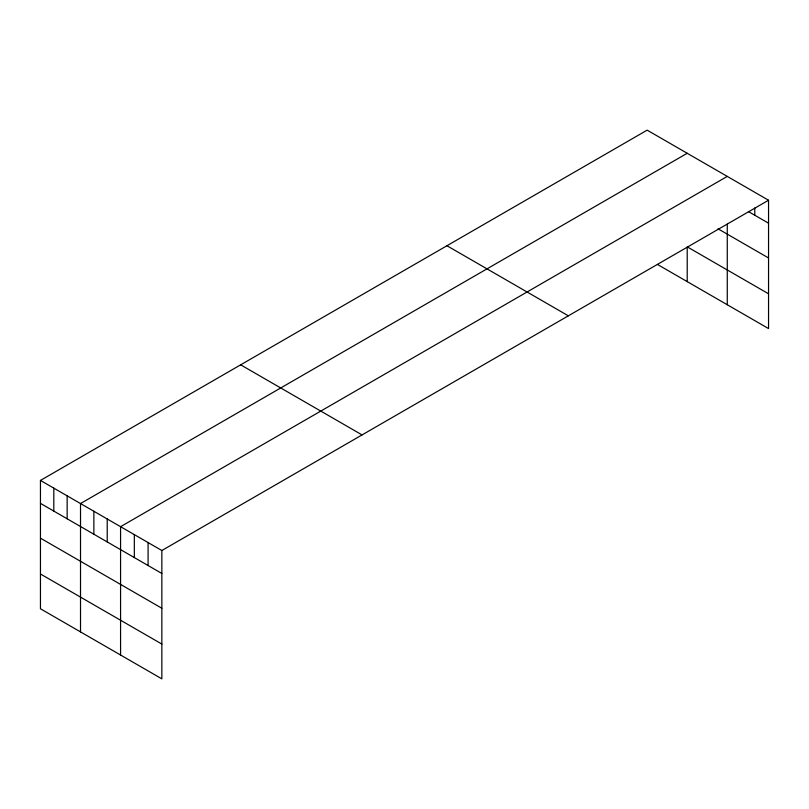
<?xml version="1.0" encoding="UTF-8"?>
<svg xmlns="http://www.w3.org/2000/svg" width="809" height="809" viewBox="0 0 809 809"><rect width="100%" height="100%" fill="white"/><g stroke="black" fill="none" stroke-linecap="round" stroke-linejoin="round"><path stroke-width="1.21" d="M40.45 480.425L161.851 550.514L161.851 678.852L40.45 608.762L40.45 480.425L647.149 130.148L768.55 200.238L768.55 328.575L657.424 264.422M687.215 153.275L80.516 503.552L80.516 631.9M727.271 176.402L120.571 526.679L120.571 655.027M161.851 550.514L768.55 200.238M748.446 211.584L768.55 223.193M718.028 228.805L768.55 257.97M768.55 293.798L687.215 246.846L687.215 281.623M446.942 245.734L568.343 315.823M240.657 364.829L362.058 434.918M40.45 503.38L161.851 573.47M40.45 538.157L161.851 608.247M40.45 573.986L161.851 644.075M754.787 207.994L754.787 215.245M727.271 224.204L727.271 304.75M148.087 542.566L148.087 565.521M134.334 534.628L134.334 557.583M107.223 518.974L107.223 541.929M93.864 511.258L93.864 534.223M67.157 495.836L67.157 518.802M53.809 488.13L53.809 511.086"/></g></svg>
